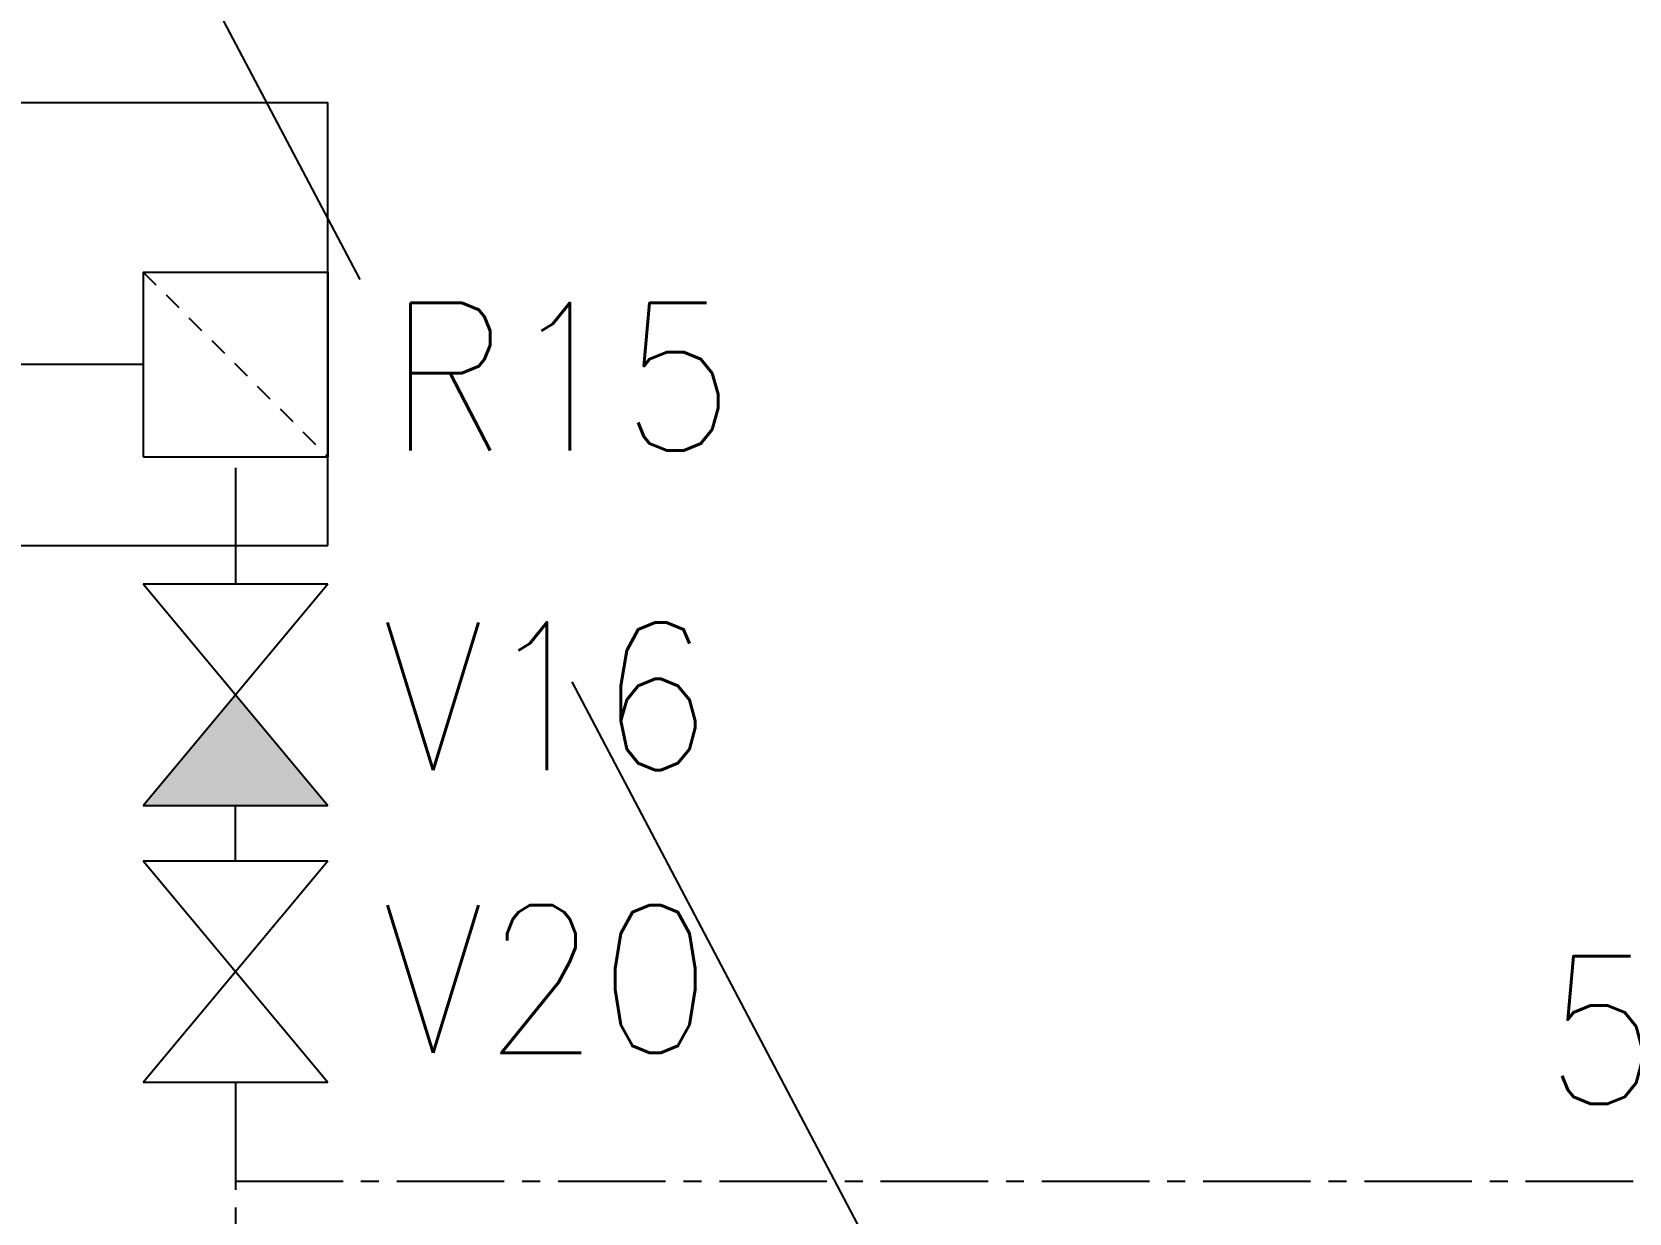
# Model space of a CAD drawing. Header units: millimetres. Extents: x 1638 to 3309, y -435 to 1865.
# Drawn here: x 2369.79 to 2380.93, y -291.12 to -282.88 of the extents above; entities that cross this region are included whole.
import ezdxf

# ---------------------------------------------------------------- set-up
doc = ezdxf.new("R2010")
doc.units = ezdxf.units.MM
for name, pattern in [('CENTER', [2, 1.25, -0.25, 0.25, -0.25]), ('CENTER2', [1.125, 0.75, -0.125, 0.125, -0.125]), ('HIDDEN', [9.525, 6.35, -3.175]), ('HIDDEN2', [0.1875, 0.125, -0.0625])]:
    doc.linetypes.add(name, pattern=pattern)
doc.layers.add('ballast', color=1, linetype='HIDDEN', lineweight=25)
doc.layers.add('Lining', color=151, linetype='Continuous')
doc.layers.add('Ref-1', color=6, linetype='CENTER')
doc.styles.add('ROMANS', font='ROMANS.SHX')

# ---------------------------------------------------------------- blocks, each defined once
blk = doc.blocks.new('EXISTING BALLAST SYSTEM')
at = {"color": 8, "linetype": 'Continuous'}
for p, q in [((2370.566, -284.555), (2370.566, -285.843)), ((2370.566, -284.555), (2371.854, -284.555)), ((2371.854, -284.555), (2371.854, -285.843))]:
    blk.add_line(p, q, dxfattribs=at)
at = {"color": 8, "linetype": 'HIDDEN2'}
blk.add_line((2370.566, -284.555), (2371.854, -285.843), dxfattribs=at)
at = {"color": 8}
for p, q in [((2370.566, -285.843), (2371.854, -285.843)), ((2370.566, -286.731), (2371.854, -286.731)), ((2370.566, -286.731), (2371.854, -288.276)), ((2370.566, -288.276), (2371.854, -286.731)), ((2370.566, -288.276), (2371.854, -288.276)), ((2370.566, -290.208), (2371.854, -288.663)), ((2370.566, -288.663), (2371.854, -290.208)), ((2370.566, -288.663), (2371.854, -288.663)), ((2370.566, -290.208), (2371.854, -290.208))]:
    blk.add_line(p, q, dxfattribs=at)
at = {"color": 8, "linetype": 'CENTER2'}
for p, q in [((2371.21, -285.92), (2371.21, -286.731)), ((2371.21, -286.265), (2371.21, -286.731)), ((2371.21, -288.663), (2371.21, -288.276)), ((2371.21, -290.208), (2371.21, -292.411)), ((2371.21, -290.898), (2395.72, -290.898))]:
    blk.add_line(p, q, dxfattribs=at)
at = {"color": 8, "linetype": 'Continuous'}
blk.add_solid([(2371.21, -287.504), (2370.566, -288.276), (2371.854, -288.276)], dxfattribs=at)
at = {"layer": 'Lining', "color": 8}
blk.add_line((2370.566, -285.199), (2369.536, -285.199), dxfattribs=at)
at = {"layer": 'Ref-1', "color": 8, "linetype": 'HIDDEN'}
for p, q in [((2376.518, -293.033), (2368.763, -278.311)), ((2368.763, -283.372), (2371.854, -283.372)), ((2371.854, -286.463), (2371.854, -283.372)), ((2368.763, -286.463), (2371.854, -286.463))]:
    blk.add_line(p, q, dxfattribs=at)
at = {"color": 8, "linetype": 'Continuous', "style": 'ROMANS', "width": 0.9}
for s, p in [('R15', (2372.271, -285.8)), ('V16', (2372.23, -288.03)), ('V20', (2372.23, -290.003)), ('50A', (2380.345, -290.359))]:
    blk.add_text(s, height=1.0302, dxfattribs=at).set_placement(p)

msp = doc.modelspace()

# ---------------------------------------------------------------- block references
at = {"layer": 'ballast'}
msp.add_blockref('EXISTING BALLAST SYSTEM', (0, 0), dxfattribs=at)

doc.saveas('drawing.dxf')
